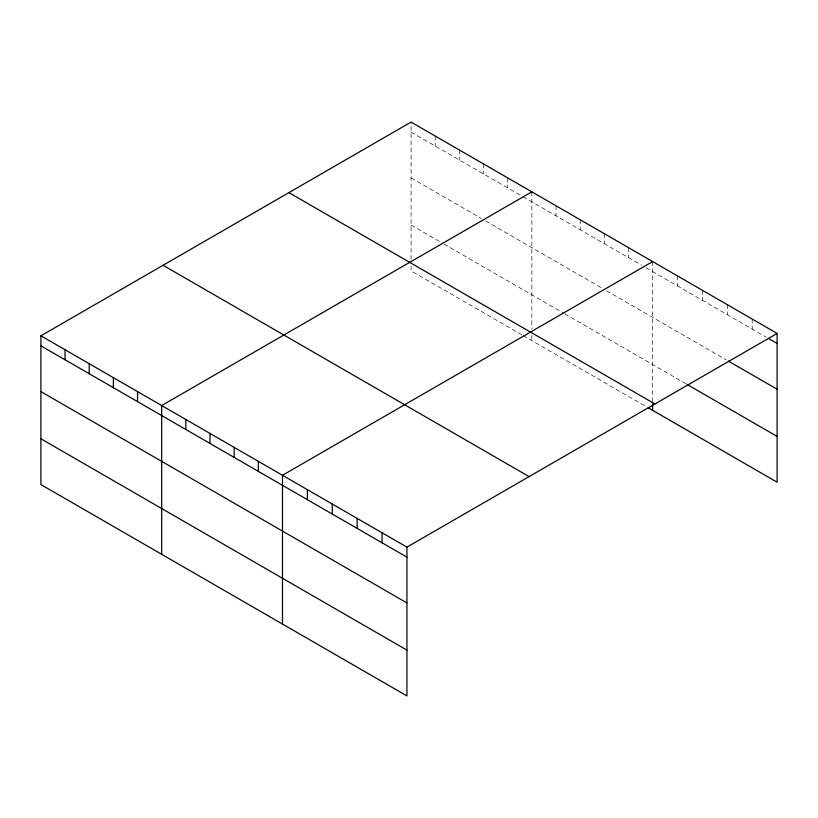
<?xml version="1.0" encoding="UTF-8"?>
<svg xmlns="http://www.w3.org/2000/svg" width="818" height="818" viewBox="0 0 818 818"><rect width="100%" height="100%" fill="white"/><g stroke="black" fill="none" stroke-linecap="round" stroke-linejoin="round"><path stroke-width="0.61" stroke-dasharray="4.09 3.07" d="M411.065 259.418L411.065 122.097M411.065 132.117L521.976 196.146M523.07 196.78L641.67 265.247M646.056 267.783L766.282 337.19M411.065 177.905L481.342 218.478M485.739 221.013L602.14 288.212M606.527 290.748L726.241 359.869M411.065 225.073L442.906 243.467M444.01 244.101L563.704 313.202M564.798 313.836L686.2 383.918M521.976 334.899L411.065 270.87L411.065 265.778M523.07 335.533L647.161 407.17M752.212 319.051L752.212 329.071M727.314 304.685L727.314 314.705M702.427 290.308L702.427 300.329M677.539 275.942L677.539 285.963M652.652 261.566L652.652 401.444M628.49 247.619L628.49 257.639M604.328 233.672L604.328 243.692M580.177 219.725L580.177 229.746M556.015 205.778L556.015 215.799M531.853 191.831L531.853 329.153M531.853 335.513L531.853 340.605M507.702 177.884L507.702 187.905M483.54 163.937L483.54 173.958M459.379 149.991L459.379 160.011M435.227 136.044L435.227 146.064"/><path stroke-width="1.23" d="M40.9 335.809L406.935 547.13L406.935 695.903L40.9 484.573L40.9 335.809L411.065 122.097L777.1 333.427L777.1 482.191L648.255 407.804M531.853 191.831L161.688 405.544L161.688 554.318M652.652 261.566L282.486 475.278L282.486 624.052M406.935 547.13L777.1 333.427M768.439 338.447L777.1 343.437M728.398 361.116L777.1 389.225M687.273 384.552L777.1 436.403M288.907 192.619L654.942 403.949M163.058 265.277L529.093 476.608M40.9 345.83L406.935 557.15M40.9 391.618L406.935 602.938M40.9 438.785L406.935 650.116M652.652 403.98L652.652 410.339M382.047 532.763L382.047 542.784M357.159 518.397L357.159 528.418M332.261 504.021L332.261 514.041M307.374 489.655L307.374 499.675M258.324 461.332L258.324 471.352M234.163 447.385L234.163 457.405M210.011 433.438L210.011 443.458M185.85 419.491L185.85 429.511M137.536 391.597L137.536 401.618M113.375 377.65L113.375 387.671M89.213 363.703L89.213 373.724M65.062 349.756L65.062 359.777"/></g></svg>
